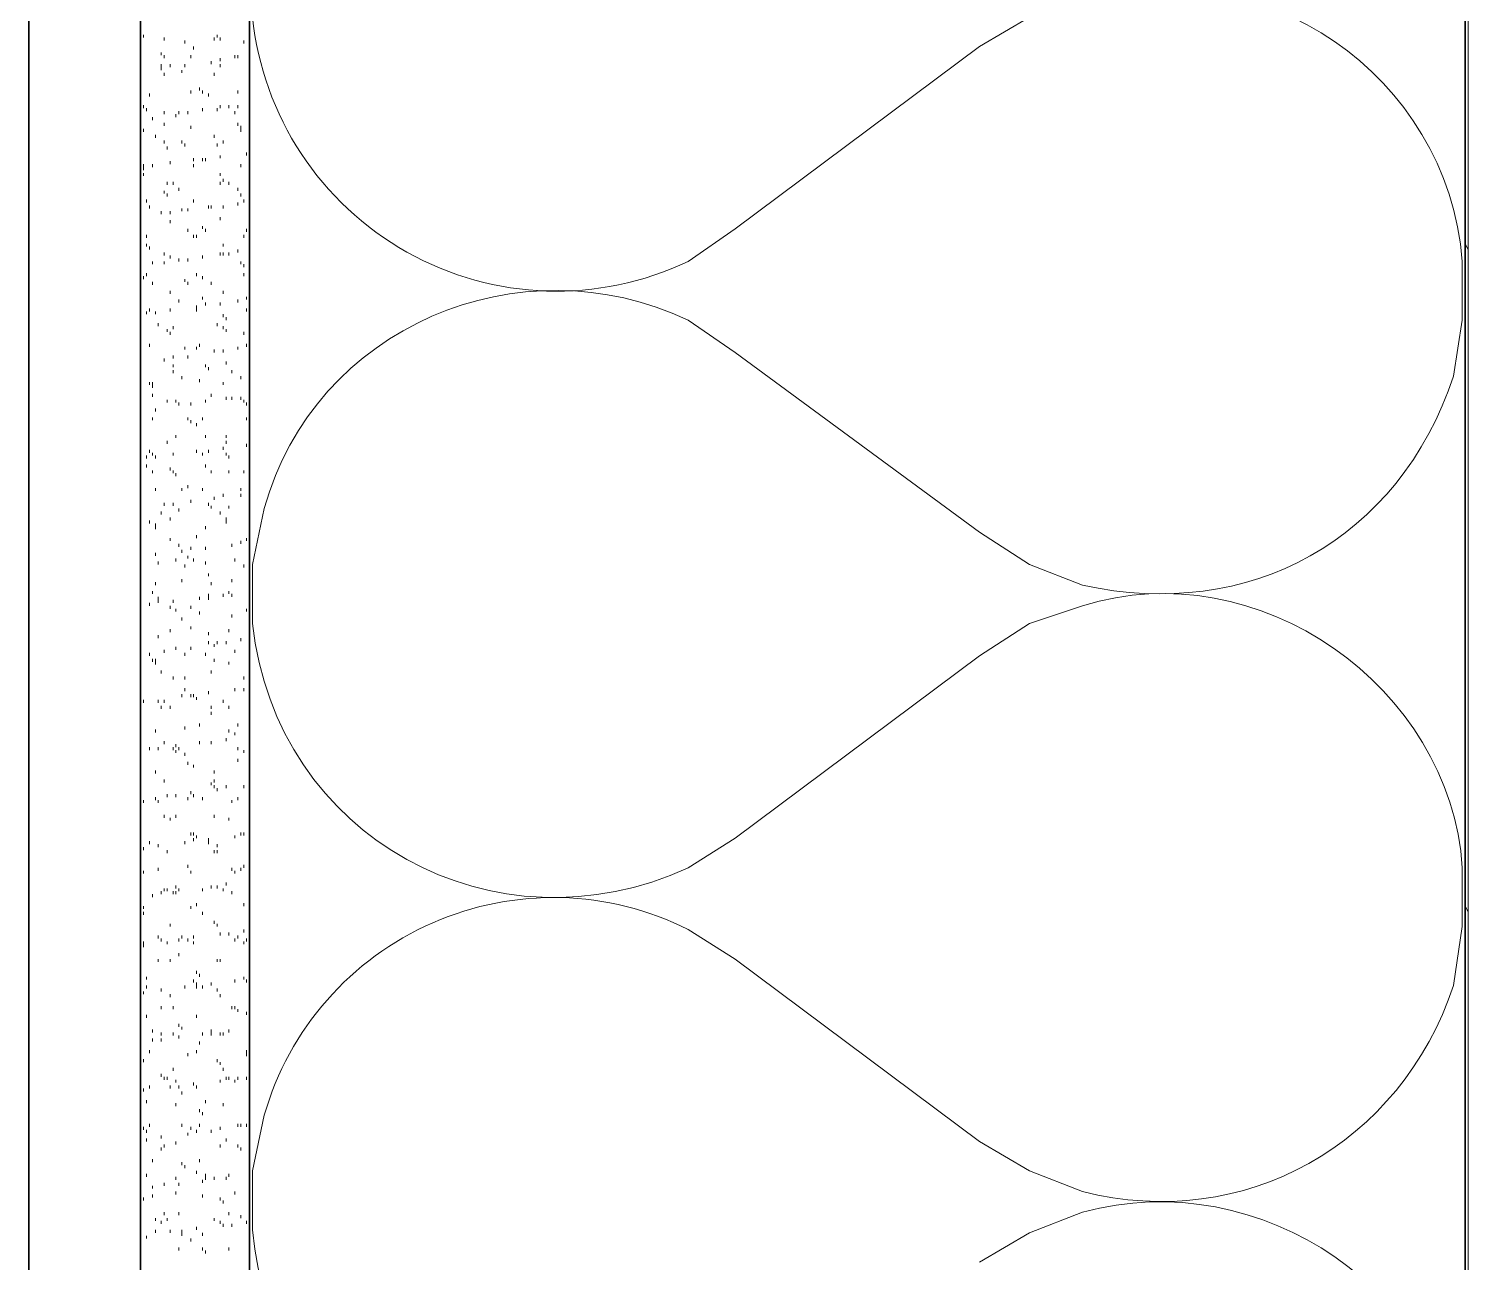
# Model space of a CAD drawing. Header units: inches. Extents: x 5 to 516, y -193 to 129.
# Drawn here: x 49.004 to 49.547, y -184.48 to -184.015 of the extents above; entities that cross this region are included whole.
import ezdxf

# ---------------------------------------------------------------- set-up
doc = ezdxf.new("R2010")
doc.units = ezdxf.units.IN
doc.header["$MEASUREMENT"] = 0
doc.layers.add('PDF7_Geometry', color=7, linetype='Continuous')

msp = doc.modelspace()

# ---------------------------------------------------------------- linework, layer by layer
at = {"layer": 'PDF7_Geometry', "lineweight": 35}
for points in [[(49.545775, -172.2280057), (49.545775, -190.8946738), (49.5868862, -190.8946738), (49.5868862, -172.2280057)], [(49.0035534, -182.0613395), (49.0035534, -190.3857844), (49.0457756, -190.3857844), (49.0457756, -182.0613395)], [(49.045775, -182.0613392), (49.045775, -190.8535621), (49.0868861, -190.8535621), (49.0868861, -182.0613392)]]:
    msp.add_lwpolyline(points, close=True, dxfattribs=at)
at = {"layer": 'PDF7_Geometry', "lineweight": 15}
for points in [[(49.5468861, -190.8946733), (49.5468861, -172.2280051)], [(49.0468861, -184.0180064), (49.0468861, -184.0168954)], [(49.0546639, -184.0191175), (49.0546639, -184.0180064)], [(49.0624417, -184.0202287), (49.0624417, -184.0191175)], [(49.065775, -184.0224508), (49.065775, -184.0213398)], [(49.0735528, -184.0191175), (49.0735528, -184.0180064)], [(49.0746639, -184.0180064), (49.0746639, -184.0168954)], [(49.075775, -184.0191175), (49.075775, -184.0180064)], [(49.0846639, -184.0202287), (49.0846639, -184.0191175)], [(49.045775, -184.0257842), (49.045775, -184.0246731)], [(49.0535528, -184.0246731), (49.0535528, -184.023562)], [(49.0546639, -184.0257842), (49.0546639, -184.0246731)], [(49.0646639, -184.0257842), (49.0646639, -184.0246731)], [(49.075775, -184.0268952), (49.075775, -184.0257842)], [(49.0813306, -184.0257842), (49.0813306, -184.0246731)], [(49.0535528, -184.0302286), (49.0535528, -184.0291175), (49.0535528, -184.0280064)], [(49.0546639, -184.0324508), (49.0546639, -184.0313398)], [(49.0568861, -184.0291175), (49.0568861, -184.0280064)], [(49.0613306, -184.0313398), (49.0613306, -184.0302286)], [(49.0624417, -184.0291175), (49.0624417, -184.0280064)], [(49.0724417, -184.0280064), (49.0724417, -184.0268952)], [(49.0735528, -184.0324508), (49.0735528, -184.0313398)], [(49.075775, -184.0291175), (49.075775, -184.0280064)], [(49.045775, -184.0391175), (49.045775, -184.0380064), (49.045775, -184.0368952)], [(49.0491083, -184.0402286), (49.0491083, -184.0391175)], [(49.0646639, -184.0391175), (49.0646639, -184.0380064)], [(49.0691083, -184.0391175), (49.0691083, -184.0380064)], [(49.0713306, -184.0402286), (49.0713306, -184.0391175)], [(49.0824417, -184.0391175), (49.0824417, -184.0380064)], [(49.0468861, -184.0446731), (49.0468861, -184.0435619)], [(49.0479972, -184.0457842), (49.0479972, -184.0446731)], [(49.0502194, -184.0491175), (49.0502194, -184.0480065)], [(49.0546639, -184.0468953), (49.0546639, -184.0457842)], [(49.0591083, -184.0480065), (49.0591083, -184.0468953)], [(49.0602194, -184.0468953), (49.0602194, -184.0457842)], [(49.0635528, -184.0468953), (49.0635528, -184.0457842)], [(49.0691083, -184.0457842), (49.0691083, -184.0446731)], [(49.0746639, -184.0457842), (49.0746639, -184.0446731)], [(49.075775, -184.0446731), (49.075775, -184.0435619)], [(49.0791083, -184.0446731), (49.0791083, -184.0435619)], [(49.0813306, -184.0468953), (49.0813306, -184.0457842)], [(49.0824417, -184.0446731), (49.0824417, -184.0435619)], [(49.0468861, -184.0535619), (49.0468861, -184.0524509)], [(49.0546639, -184.0513398), (49.0546639, -184.0502286)], [(49.0646639, -184.0524509), (49.0646639, -184.0513398)], [(49.0824417, -184.0513398), (49.0824417, -184.0502286)], [(49.0835528, -184.0535619), (49.0835528, -184.0524509), (49.0835528, -184.0513398)], [(49.0513306, -184.0557842), (49.0513306, -184.054673)], [(49.0546639, -184.0580064), (49.0546639, -184.0568953)], [(49.055775, -184.0602286), (49.055775, -184.0591176)], [(49.0613306, -184.0580064), (49.0613306, -184.0568953)], [(49.0624417, -184.0591176), (49.0624417, -184.0580064)], [(49.0735528, -184.0557842), (49.0735528, -184.054673)], [(49.0746639, -184.0591176), (49.0746639, -184.0580064)], [(49.0768861, -184.0580064), (49.0768861, -184.0568953)], [(49.0568861, -184.0657842), (49.0568861, -184.064673)], [(49.0691083, -184.064673), (49.0691083, -184.063562)], [(49.0702194, -184.064673), (49.0702194, -184.063562)], [(49.075775, -184.063562), (49.075775, -184.0624509)], [(49.085775, -184.0624509), (49.085775, -184.0613397)], [(49.0468861, -184.0680064), (49.0468861, -184.0668953), (49.0468861, -184.0657842)], [(49.0468861, -184.0702286), (49.0468861, -184.0691176)], [(49.0502194, -184.0668953), (49.0502194, -184.0657842)], [(49.065775, -184.0668953), (49.065775, -184.0657842)], [(49.075775, -184.0702286), (49.075775, -184.0691176)], [(49.0835528, -184.0668953), (49.0835528, -184.0657842)], [(49.055775, -184.073562), (49.055775, -184.0724509)], [(49.0579972, -184.073562), (49.0579972, -184.0724509)], [(49.0602194, -184.0757842), (49.0602194, -184.074673)], [(49.075775, -184.073562), (49.075775, -184.0724509)], [(49.0768861, -184.0724509), (49.0768861, -184.0713397)], [(49.0791083, -184.073562), (49.0791083, -184.0724509)], [(49.0824417, -184.0757842), (49.0824417, -184.074673)], [(49.0479972, -184.0802287), (49.0479972, -184.0791176)], [(49.0546639, -184.0768953), (49.0546639, -184.0757842)], [(49.055775, -184.0780064), (49.055775, -184.0768953)], [(49.065775, -184.0802287), (49.065775, -184.0791176)], [(49.0824417, -184.0813397), (49.0824417, -184.0802287)], [(49.0835528, -184.0780064), (49.0835528, -184.0768953)], [(49.0846639, -184.0802287), (49.0846639, -184.0791176)], [(49.0491083, -184.0824508), (49.0491083, -184.0813397)], [(49.0535528, -184.0846731), (49.0535528, -184.083562)], [(49.0568861, -184.0846731), (49.0568861, -184.083562)], [(49.0613306, -184.083562), (49.0613306, -184.0824508)], [(49.0635528, -184.083562), (49.0635528, -184.0824508)], [(49.0713306, -184.0824508), (49.0713306, -184.0813397)], [(49.0724417, -184.0824508), (49.0724417, -184.0813397)], [(49.075775, -184.0868953), (49.075775, -184.0857841)], [(49.0768861, -184.0824508), (49.0768861, -184.0813397)], [(49.0568861, -184.0880064), (49.0568861, -184.0868953)], [(49.0635528, -184.0913397), (49.0635528, -184.0902287)], [(49.0691083, -184.0902287), (49.0691083, -184.0891175)], [(49.0702194, -184.0913397), (49.0702194, -184.0902287)], [(49.085775, -184.0913397), (49.085775, -184.0902287)], [(49.0479972, -184.093562), (49.0479972, -184.0924508)], [(49.0479972, -184.0968954), (49.0479972, -184.0957842)], [(49.0491083, -184.0980064), (49.0491083, -184.0968954)], [(49.065775, -184.093562), (49.065775, -184.0924508)], [(49.0668861, -184.093562), (49.0668861, -184.0924508)], [(49.0768861, -184.0968954), (49.0768861, -184.0957842)], [(49.0846639, -184.093562), (49.0846639, -184.0924508)], [(49.5468861, -184.0980063), (49.545775, -184.0957841)], [(49.0502194, -184.103562), (49.0502194, -184.1024508)], [(49.0546639, -184.1002287), (49.0546639, -184.0991175)], [(49.0546639, -184.103562), (49.0546639, -184.1024508)], [(49.0568861, -184.1013398), (49.0568861, -184.1002287)], [(49.0602194, -184.1024508), (49.0602194, -184.1013398)], [(49.0635528, -184.1024508), (49.0635528, -184.1013398)], [(49.0691083, -184.1013398), (49.0691083, -184.1002287)], [(49.075775, -184.1002287), (49.075775, -184.0991175)], [(49.0768861, -184.1002287), (49.0768861, -184.0991175)], [(49.0791083, -184.1002287), (49.0791083, -184.0991175)], [(49.0824417, -184.0991175), (49.0824417, -184.0980064)], [(49.0835528, -184.103562), (49.0835528, -184.1024508)], [(49.5413313, -184.1457842), (49.5446646, -184.1246731), (49.5446646, -184.1024509)], [(49.0468861, -184.1091175), (49.0468861, -184.1080064)], [(49.0479972, -184.1080064), (49.0479972, -184.1068954)], [(49.0668861, -184.1080064), (49.0668861, -184.1068954)], [(49.0691083, -184.1091175), (49.0691083, -184.1080064)], [(49.0846639, -184.1046731), (49.0846639, -184.103562)], [(49.0846639, -184.1080064), (49.0846639, -184.1068954)], [(49.0502194, -184.1113398), (49.0502194, -184.1102286)], [(49.0568861, -184.1146731), (49.0568861, -184.1135619)], [(49.0624417, -184.1102286), (49.0624417, -184.1091175)], [(49.0635528, -184.1113398), (49.0635528, -184.1102286)], [(49.0724417, -184.1113398), (49.0724417, -184.1102286)], [(49.0768861, -184.1146731), (49.0768861, -184.1135619)], [(49.0602194, -184.1180065), (49.0602194, -184.1168952)], [(49.0668861, -184.1213398), (49.0668861, -184.1202286), (49.0668861, -184.1191175)], [(49.0691083, -184.1168952), (49.0691083, -184.1157842)], [(49.0702194, -184.1191175), (49.0702194, -184.1180065)], [(49.075775, -184.1191175), (49.075775, -184.1180065)], [(49.0824417, -184.1180065), (49.0824417, -184.1168952)], [(49.085775, -184.1168952), (49.085775, -184.1157842)], [(49.0491083, -184.1213398), (49.0491083, -184.1202286)], [(49.0513306, -184.1224509), (49.0513306, -184.1213398)], [(49.0568861, -184.1213398), (49.0568861, -184.1202286)], [(49.0768861, -184.1235619), (49.0768861, -184.1224509)], [(49.0779972, -184.1246731), (49.0779972, -184.1235619)], [(49.085775, -184.1213398), (49.085775, -184.1202286)], [(49.0524417, -184.1268953), (49.0524417, -184.1257842)], [(49.0568861, -184.1302286), (49.0568861, -184.1291175)], [(49.0579972, -184.1280065), (49.0579972, -184.1268953)], [(49.0746639, -184.1268953), (49.0746639, -184.1257842)], [(49.0768861, -184.1280065), (49.0768861, -184.1268953)], [(49.0779972, -184.1291175), (49.0779972, -184.1280065)], [(49.0846639, -184.1302286), (49.0846639, -184.1291175)], [(49.2524424, -184.1246731), (49.2702201, -184.1368954), (49.3624424, -184.2046731), (49.3813313, -184.2168954), (49.4013313, -184.2246731)], [(49.0491083, -184.1346732), (49.0491083, -184.1335619)], [(49.0624417, -184.1357842), (49.0624417, -184.1346732)], [(49.0668861, -184.1357842), (49.0668861, -184.1346732)], [(49.0679972, -184.1346732), (49.0679972, -184.1335619)], [(49.0824417, -184.1357842), (49.0824417, -184.1346732)], [(49.085775, -184.1346732), (49.085775, -184.1335619)], [(49.0546639, -184.1402286), (49.0546639, -184.1391176)], [(49.0579972, -184.1391176), (49.0579972, -184.1380063)], [(49.0635528, -184.1391176), (49.0635528, -184.1380063)], [(49.0735528, -184.1368953), (49.0735528, -184.1357842)], [(49.0768861, -184.1368953), (49.0768861, -184.1357842)], [(49.0779972, -184.1413397), (49.0779972, -184.1402286)], [(49.0579972, -184.1424509), (49.0579972, -184.1413397)], [(49.0579972, -184.144673), (49.0579972, -184.143562)], [(49.0613306, -184.1468953), (49.0613306, -184.1457842)], [(49.0702194, -184.1424509), (49.0702194, -184.1413397)], [(49.0713306, -184.143562), (49.0713306, -184.1424509)], [(49.0802194, -184.144673), (49.0802194, -184.143562)], [(49.0835528, -184.1468953), (49.0835528, -184.1457842)], [(49.0491083, -184.1491176), (49.0491083, -184.1480064)], [(49.0502194, -184.1502286), (49.0502194, -184.1491176), (49.0502194, -184.1480064)], [(49.0679972, -184.1480064), (49.0679972, -184.1468953)], [(49.0768861, -184.1491176), (49.0768861, -184.1480064)], [(49.0868861, -184.1480064), (49.0868861, -184.1468953)], [(49.0502194, -184.153562), (49.0502194, -184.1524509)], [(49.055775, -184.1557843), (49.055775, -184.154673)], [(49.0591083, -184.1557843), (49.0591083, -184.154673)], [(49.0602194, -184.1568953), (49.0602194, -184.1557843)], [(49.0646639, -184.1568953), (49.0646639, -184.1557843)], [(49.0702194, -184.1557843), (49.0702194, -184.154673)], [(49.0724417, -184.153562), (49.0724417, -184.1524509)], [(49.0779972, -184.154673), (49.0779972, -184.153562)], [(49.0802194, -184.154673), (49.0802194, -184.153562)], [(49.0835528, -184.154673), (49.0835528, -184.153562)], [(49.0846639, -184.1557843), (49.0846639, -184.154673)], [(49.085775, -184.1568953), (49.085775, -184.1557843)], [(49.0502194, -184.1624509), (49.0502194, -184.1613397)], [(49.0513306, -184.1591176), (49.0513306, -184.1580064)], [(49.0646639, -184.163562), (49.0646639, -184.1624509)], [(49.0691083, -184.1624509), (49.0691083, -184.1613397)], [(49.085775, -184.1624509), (49.085775, -184.1613397)], [(49.0868861, -184.1624509), (49.0868861, -184.1613397)], [(49.0591083, -184.1691175), (49.0591083, -184.1680064)], [(49.0668861, -184.1646731), (49.0668861, -184.163562)], [(49.0702194, -184.1691175), (49.0702194, -184.1680064)], [(49.0779972, -184.1691175), (49.0779972, -184.1680064)], [(49.055775, -184.1713397), (49.055775, -184.1702287)], [(49.0768861, -184.173562), (49.0768861, -184.1724508)], [(49.0779972, -184.1713397), (49.0779972, -184.1702287)], [(49.085775, -184.1724508), (49.085775, -184.1713397)], [(49.0479972, -184.1768953), (49.0479972, -184.1757841)], [(49.0491083, -184.1746731), (49.0491083, -184.173562)], [(49.0502194, -184.1757841), (49.0502194, -184.1746731)], [(49.0513306, -184.1768953), (49.0513306, -184.1757841)], [(49.0579972, -184.1757841), (49.0579972, -184.1746731)], [(49.0668861, -184.1746731), (49.0668861, -184.173562)], [(49.0691083, -184.1757841), (49.0691083, -184.1746731)], [(49.0713306, -184.1746731), (49.0713306, -184.173562)], [(49.0779972, -184.1757841), (49.0779972, -184.1746731)], [(49.0791083, -184.1768953), (49.0791083, -184.1757841)], [(49.0868861, -184.1757841), (49.0868861, -184.1746731)], [(49.0479972, -184.1802287), (49.0479972, -184.1791175)], [(49.0502194, -184.1824508), (49.0502194, -184.1813398)], [(49.0568861, -184.1813398), (49.0568861, -184.1802287)], [(49.0579972, -184.1824508), (49.0579972, -184.1813398)], [(49.0591083, -184.183562), (49.0591083, -184.1824508)], [(49.0702194, -184.1802287), (49.0702194, -184.1791175)], [(49.0724417, -184.1824508), (49.0724417, -184.1813398)], [(49.0791083, -184.1824508), (49.0791083, -184.1813398)], [(49.0846639, -184.1824508), (49.0846639, -184.1813398)], [(49.0513306, -184.1891175), (49.0513306, -184.1880064)], [(49.0613306, -184.1891175), (49.0613306, -184.1880064)], [(49.0635528, -184.1880064), (49.0635528, -184.1868954)], [(49.0691083, -184.1891175), (49.0691083, -184.1880064)], [(49.0835528, -184.1891175), (49.0835528, -184.1880064)], [(49.0546639, -184.1946731), (49.0546639, -184.1935619)], [(49.0579972, -184.1946731), (49.0579972, -184.1935619)], [(49.0646639, -184.1935619), (49.0646639, -184.1924508)], [(49.0713306, -184.1946731), (49.0713306, -184.1935619)], [(49.0724417, -184.1957842), (49.0724417, -184.1946731)], [(49.0735528, -184.1924508), (49.0735528, -184.1913398)], [(49.0768861, -184.1913398), (49.0768861, -184.1902287)], [(49.0791083, -184.1957842), (49.0791083, -184.1946731)], [(49.0835528, -184.1913398), (49.0835528, -184.1902287)], [(49.0491083, -184.2013398), (49.0491083, -184.2002286)], [(49.0535528, -184.1980065), (49.0535528, -184.1968953)], [(49.0568861, -184.2002286), (49.0568861, -184.1991175)], [(49.0602194, -184.1968953), (49.0602194, -184.1957842)], [(49.075775, -184.1980065), (49.075775, -184.1968953)], [(49.0779972, -184.2013398), (49.0779972, -184.2002286), (49.0779972, -184.1991175)], [(49.0924423, -184.1957842), (49.0879979, -184.2168954), (49.0879979, -184.2391176)], [(49.0513306, -184.2035619), (49.0513306, -184.2024509), (49.0513306, -184.2013398)], [(49.0668861, -184.2068953), (49.0668861, -184.2057842)], [(49.0702194, -184.2035619), (49.0702194, -184.2024509)], [(49.0568861, -184.2080065), (49.0568861, -184.2068953)], [(49.0602194, -184.2102286), (49.0602194, -184.2091175)], [(49.0613306, -184.2124509), (49.0613306, -184.2113398)], [(49.0646639, -184.2113398), (49.0646639, -184.2102286)], [(49.0702194, -184.2113398), (49.0702194, -184.2102286)], [(49.0835528, -184.2091175), (49.0835528, -184.2080065)], [(49.085775, -184.2080065), (49.085775, -184.2068953)], [(49.0868861, -184.2091175), (49.0868861, -184.2080065)], [(49.045775, -184.2146731), (49.045775, -184.2135619)], [(49.0513306, -184.2135619), (49.0513306, -184.2124509)], [(49.0524417, -184.2168953), (49.0524417, -184.2157842)], [(49.0591083, -184.2157842), (49.0591083, -184.2146731)], [(49.0624417, -184.2180065), (49.0624417, -184.2168953)], [(49.0635528, -184.2146731), (49.0635528, -184.2135619)], [(49.065775, -184.2157842), (49.065775, -184.2146731)], [(49.0702194, -184.2168953), (49.0702194, -184.2157842)], [(49.0813306, -184.2157842), (49.0813306, -184.2146731)], [(49.0846639, -184.2180065), (49.0846639, -184.2168953)], [(49.0713306, -184.2213397), (49.0713306, -184.2202286)], [(49.0502194, -184.2280064), (49.0502194, -184.2268953)], [(49.0513306, -184.224673), (49.0513306, -184.223562)], [(49.0613306, -184.223562), (49.0613306, -184.2224509)], [(49.0724417, -184.224673), (49.0724417, -184.223562)], [(49.0791083, -184.2280064), (49.0791083, -184.2268953)], [(49.0802194, -184.223562), (49.0802194, -184.2224509)], [(49.0868861, -184.2268953), (49.0868861, -184.2257842)], [(49.0491083, -184.2324509), (49.0491083, -184.2313397)], [(49.0524417, -184.2313397), (49.0524417, -184.2302286), (49.0524417, -184.2291176)], [(49.0568861, -184.233562), (49.0568861, -184.2324509)], [(49.0579972, -184.2313397), (49.0579972, -184.2302286)], [(49.0646639, -184.233562), (49.0646639, -184.2324509)], [(49.0679972, -184.2302286), (49.0679972, -184.2291176)], [(49.0713306, -184.2302286), (49.0713306, -184.2291176), (49.0713306, -184.2280064)], [(49.0768861, -184.2291176), (49.0768861, -184.2280064)], [(49.0802194, -184.2291176), (49.0802194, -184.2280064)], [(49.0868861, -184.233562), (49.0868861, -184.2324509)], [(49.4013313, -184.2324506), (49.3813313, -184.2391173), (49.3624424, -184.2513395)], [(49.045775, -184.2357843), (49.045775, -184.2346731)], [(49.0591083, -184.2346731), (49.0591083, -184.233562)], [(49.0613306, -184.2380064), (49.0613306, -184.2368953)], [(49.0679972, -184.2357843), (49.0679972, -184.2346731)], [(49.0802194, -184.2368953), (49.0802194, -184.2357843)], [(49.085775, -184.2346731), (49.085775, -184.233562)], [(49.0524417, -184.2446731), (49.0524417, -184.243562)], [(49.0568861, -184.2424509), (49.0568861, -184.2413397)], [(49.0646639, -184.2413397), (49.0646639, -184.2402287)], [(49.0713306, -184.243562), (49.0713306, -184.2424509)], [(49.0791083, -184.2424509), (49.0791083, -184.2413397)], [(49.0546639, -184.2502287), (49.0546639, -184.2491175)], [(49.0591083, -184.2491175), (49.0591083, -184.2480064)], [(49.0646639, -184.2491175), (49.0646639, -184.2480064)], [(49.0713306, -184.2468953), (49.0713306, -184.2457843)], [(49.0735528, -184.2480064), (49.0735528, -184.2468953)], [(49.0746639, -184.2468953), (49.0746639, -184.2457843)], [(49.0779972, -184.2468953), (49.0779972, -184.2457843)], [(49.0813306, -184.2502287), (49.0813306, -184.2491175)], [(49.0835528, -184.2457843), (49.0835528, -184.2446731)], [(49.0491083, -184.2513397), (49.0491083, -184.2502287)], [(49.0502194, -184.253562), (49.0502194, -184.2524508)], [(49.0513306, -184.2546731), (49.0513306, -184.253562), (49.0513306, -184.2524508)], [(49.0624417, -184.2513397), (49.0624417, -184.2502287)], [(49.0702194, -184.2513397), (49.0702194, -184.2502287)], [(49.0735528, -184.253562), (49.0735528, -184.2524508)], [(49.0791083, -184.2546731), (49.0791083, -184.253562)], [(49.2524424, -184.3313398), (49.2702201, -184.3202287), (49.3624424, -184.2513398)], [(49.0535528, -184.2580064), (49.0535528, -184.2568954)], [(49.0579972, -184.2602287), (49.0579972, -184.2591175)], [(49.0624417, -184.2602287), (49.0624417, -184.2591175)], [(49.0724417, -184.2580064), (49.0724417, -184.2568954)], [(49.0846639, -184.2602287), (49.0846639, -184.2591175)], [(49.0868861, -184.2602287), (49.0868861, -184.2591175)], [(49.0613306, -184.2668954), (49.0613306, -184.2657842)], [(49.0624417, -184.2646731), (49.0624417, -184.263562)], [(49.0646639, -184.2668954), (49.0646639, -184.2657842)], [(49.065775, -184.2668954), (49.065775, -184.2657842)], [(49.0713306, -184.2657842), (49.0713306, -184.2646731)], [(49.0846639, -184.2646731), (49.0846639, -184.263562)], [(49.0468861, -184.2691175), (49.0468861, -184.2680064)], [(49.0524417, -184.2691175), (49.0524417, -184.2680064)], [(49.0535528, -184.2713398), (49.0535528, -184.2702287)], [(49.0546639, -184.2691175), (49.0546639, -184.2680064)], [(49.0568861, -184.2713398), (49.0568861, -184.2702287)], [(49.0668861, -184.2680064), (49.0668861, -184.2668954)], [(49.0724417, -184.2713398), (49.0724417, -184.2702287)], [(49.0768861, -184.2691175), (49.0768861, -184.2680064)], [(49.0791083, -184.2713398), (49.0791083, -184.2702287)], [(49.0724417, -184.2735621), (49.0724417, -184.2724508)], [(49.045775, -184.2780065), (49.045775, -184.2768952)], [(49.0513306, -184.2802286), (49.0513306, -184.2791175)], [(49.0624417, -184.2791175), (49.0624417, -184.2780065)], [(49.0679972, -184.2780065), (49.0679972, -184.2768952)], [(49.0791083, -184.2802286), (49.0791083, -184.2791175)], [(49.0813306, -184.2813398), (49.0813306, -184.2802286)], [(49.0824417, -184.2780065), (49.0824417, -184.2768952)], [(49.0868861, -184.2824509), (49.0868861, -184.2813398)], [(49.0491083, -184.2868953), (49.0491083, -184.2857842)], [(49.0524417, -184.2868953), (49.0524417, -184.2857842)], [(49.0546639, -184.2846731), (49.0546639, -184.2835619)], [(49.0579972, -184.2868953), (49.0579972, -184.2857842)], [(49.0591083, -184.2857842), (49.0591083, -184.2846731)], [(49.0591083, -184.2880065), (49.0591083, -184.2868953)], [(49.0602194, -184.2868953), (49.0602194, -184.2857842)], [(49.0679972, -184.2846731), (49.0679972, -184.2835619)], [(49.0779972, -184.2835619), (49.0779972, -184.2824509)], [(49.0824417, -184.2868953), (49.0824417, -184.2857842)], [(49.0846639, -184.2880065), (49.0846639, -184.2868953)], [(49.0868861, -184.2868953), (49.0868861, -184.2857842)], [(49.0624417, -184.2891175), (49.0624417, -184.2880065)], [(49.0635528, -184.2924509), (49.0635528, -184.2913398)], [(49.065775, -184.2935619), (49.065775, -184.2924509)], [(49.0824417, -184.2913398), (49.0824417, -184.2902286)], [(49.0513306, -184.2957842), (49.0513306, -184.2946732)], [(49.0546639, -184.2991176), (49.0546639, -184.2980065)], [(49.0735528, -184.2957842), (49.0735528, -184.2946732)], [(49.0735528, -184.2991176), (49.0735528, -184.2980065)], [(49.055775, -184.304673), (49.055775, -184.303562)], [(49.0591083, -184.304673), (49.0591083, -184.303562)], [(49.0646639, -184.303562), (49.0646639, -184.3024509)], [(49.065775, -184.304673), (49.065775, -184.303562)], [(49.0724417, -184.3002286), (49.0724417, -184.2991176)], [(49.0735528, -184.3013398), (49.0735528, -184.3002286)], [(49.0746639, -184.3024509), (49.0746639, -184.3013398)], [(49.0779972, -184.3013398), (49.0779972, -184.3002286)], [(49.0846639, -184.3013398), (49.0846639, -184.3002286)], [(49.045775, -184.3057842), (49.045775, -184.304673)], [(49.0468861, -184.3068953), (49.0468861, -184.3057842)], [(49.0513306, -184.3057842), (49.0513306, -184.304673)], [(49.0524417, -184.3068953), (49.0524417, -184.3057842)], [(49.0635528, -184.3057842), (49.0635528, -184.304673)], [(49.0691083, -184.3057842), (49.0691083, -184.304673)], [(49.0802194, -184.3068953), (49.0802194, -184.3057842)], [(49.0824417, -184.3057842), (49.0824417, -184.304673)], [(49.0546639, -184.3124509), (49.0546639, -184.3113397)], [(49.0568861, -184.313562), (49.0568861, -184.3124509)], [(49.0591083, -184.3124509), (49.0591083, -184.3113397)], [(49.0735528, -184.3124509), (49.0735528, -184.3113397)], [(49.0791083, -184.313562), (49.0791083, -184.3124509)], [(49.0868861, -184.3124509), (49.0868861, -184.3113397)], [(49.045775, -184.3191176), (49.045775, -184.3180064)], [(49.0646639, -184.3191176), (49.0646639, -184.3180064)], [(49.065775, -184.3191176), (49.065775, -184.3180064)], [(49.065775, -184.3213397), (49.065775, -184.3202287)], [(49.0668861, -184.3202287), (49.0668861, -184.3191176)], [(49.0713306, -184.3224509), (49.0713306, -184.3213397), (49.0713306, -184.3202287)], [(49.0813306, -184.3202287), (49.0813306, -184.3191176)], [(49.0835528, -184.3191176), (49.0835528, -184.3180064)], [(49.0846639, -184.3191176), (49.0846639, -184.3180064)], [(49.0468861, -184.3246731), (49.0468861, -184.323562)], [(49.0491083, -184.3224509), (49.0491083, -184.3213397)], [(49.055775, -184.3257843), (49.055775, -184.3246731)], [(49.0624417, -184.3224509), (49.0624417, -184.3213397)], [(49.0735528, -184.3257843), (49.0735528, -184.3246731)], [(49.0746639, -184.323562), (49.0746639, -184.3224509)], [(49.0746639, -184.3257843), (49.0746639, -184.3246731)], [(49.045775, -184.3268953), (49.045775, -184.3257843)], [(49.0635528, -184.3313397), (49.0635528, -184.3302287)], [(49.0846639, -184.3313397), (49.0846639, -184.3302287)], [(49.0468861, -184.333562), (49.0468861, -184.3324508)], [(49.0524417, -184.3324508), (49.0524417, -184.3313397)], [(49.0646639, -184.333562), (49.0646639, -184.3324508)], [(49.0802194, -184.3324508), (49.0802194, -184.3313397)], [(49.0813306, -184.333562), (49.0813306, -184.3324508)], [(49.0835528, -184.3324508), (49.0835528, -184.3313397)], [(49.5413313, -184.3757839), (49.5446646, -184.3535617), (49.5446646, -184.3313395)], [(49.0502194, -184.3424508), (49.0502194, -184.3413398)], [(49.0535528, -184.3413398), (49.0535528, -184.3402287)], [(49.0546639, -184.3402287), (49.0546639, -184.3391175)], [(49.055775, -184.3402287), (49.055775, -184.3391175)], [(49.0579972, -184.3413398), (49.0579972, -184.3402287)], [(49.0591083, -184.3391175), (49.0591083, -184.3380064)], [(49.0591083, -184.3413398), (49.0591083, -184.3402287)], [(49.0602194, -184.3402287), (49.0602194, -184.3391175)], [(49.0691083, -184.3402287), (49.0691083, -184.3391175)], [(49.0724417, -184.3391175), (49.0724417, -184.3380064)], [(49.0746639, -184.3391175), (49.0746639, -184.3380064)], [(49.0768861, -184.3402287), (49.0768861, -184.3391175)], [(49.0779972, -184.3380064), (49.0779972, -184.3368954)], [(49.0802194, -184.3413398), (49.0802194, -184.3402287)], [(49.0468861, -184.3468954), (49.0468861, -184.3457842)], [(49.0646639, -184.3468954), (49.0646639, -184.3457842)], [(49.0668861, -184.3457842), (49.0668861, -184.3446731)], [(49.0846639, -184.3457842), (49.0846639, -184.3446731)], [(49.5468861, -184.3480063), (49.545775, -184.3457841)], [(49.0468861, -184.3491175), (49.0468861, -184.3480064)], [(49.0568861, -184.353562), (49.0568861, -184.3524508)], [(49.0691083, -184.3491175), (49.0691083, -184.3480064)], [(49.0735528, -184.3524508), (49.0735528, -184.3513398)], [(49.0524417, -184.3580065), (49.0524417, -184.3568954)], [(49.0535528, -184.3591175), (49.0535528, -184.3580065)], [(49.0602194, -184.3591175), (49.0602194, -184.3580065)], [(49.0613306, -184.3580065), (49.0613306, -184.3568954)], [(49.0635528, -184.3591175), (49.0635528, -184.3580065)], [(49.065775, -184.3580065), (49.065775, -184.3568954)], [(49.075775, -184.3568954), (49.075775, -184.3557842)], [(49.0791083, -184.3568954), (49.0791083, -184.3557842)], [(49.0813306, -184.3591175), (49.0813306, -184.3580065)], [(49.0824417, -184.3580065), (49.0824417, -184.3568954)], [(49.0846639, -184.3557842), (49.0846639, -184.3546731)], [(49.085775, -184.3591175), (49.085775, -184.3580065)], [(49.0468861, -184.3613398), (49.0468861, -184.3602286), (49.0468861, -184.3591175)], [(49.055775, -184.3602286), (49.055775, -184.3591175)], [(49.0602194, -184.3646731), (49.0602194, -184.3635619)], [(49.065775, -184.3602286), (49.065775, -184.3591175)], [(49.0846639, -184.3602286), (49.0846639, -184.3591175)], [(49.0524417, -184.3668953), (49.0524417, -184.3657842)], [(49.0568861, -184.3668953), (49.0568861, -184.3657842)], [(49.0746639, -184.3668953), (49.0746639, -184.3657842)], [(49.075775, -184.3668953), (49.075775, -184.3657842)], [(49.0479972, -184.373562), (49.0479972, -184.3724509)], [(49.065775, -184.3746732), (49.065775, -184.373562)], [(49.0668861, -184.3713398), (49.0668861, -184.3702286)], [(49.0679972, -184.3724509), (49.0679972, -184.3713398)], [(49.0813306, -184.3746732), (49.0813306, -184.373562)], [(49.0846639, -184.373562), (49.0846639, -184.3724509)], [(49.085775, -184.3746732), (49.085775, -184.373562)], [(49.045775, -184.3780065), (49.045775, -184.3768953)], [(49.0479972, -184.3768953), (49.0479972, -184.3757842)], [(49.0535528, -184.3780065), (49.0535528, -184.3768953)], [(49.0568861, -184.3802286), (49.0568861, -184.3791176)], [(49.0624417, -184.3768953), (49.0624417, -184.3757842)], [(49.0668861, -184.3768953), (49.0668861, -184.3757842), (49.0668861, -184.3746732)], [(49.0691083, -184.3768953), (49.0691083, -184.3757842)], [(49.0724417, -184.3757842), (49.0724417, -184.3746732)], [(49.0746639, -184.3780065), (49.0746639, -184.3768953)], [(49.075775, -184.3802286), (49.075775, -184.3791176)], [(49.0535528, -184.3846732), (49.0535528, -184.383562)], [(49.0579972, -184.3846732), (49.0579972, -184.383562)], [(49.0802194, -184.3846732), (49.0802194, -184.383562)], [(49.0813306, -184.3846732), (49.0813306, -184.383562)], [(49.0824417, -184.3857842), (49.0824417, -184.3846732)], [(49.0479972, -184.3880064), (49.0479972, -184.3868953)], [(49.0602194, -184.3913397), (49.0602194, -184.3902286)], [(49.0668861, -184.3880064), (49.0668861, -184.3868953)], [(49.085775, -184.3868953), (49.085775, -184.3857842)], [(49.0502194, -184.393562), (49.0502194, -184.3924509)], [(49.0502194, -184.3968953), (49.0502194, -184.3957843)], [(49.0535528, -184.394673), (49.0535528, -184.393562)], [(49.0535528, -184.3968953), (49.0535528, -184.3957843)], [(49.0579972, -184.394673), (49.0579972, -184.393562)], [(49.0602194, -184.3957843), (49.0602194, -184.394673)], [(49.0613306, -184.3924509), (49.0613306, -184.3913397)], [(49.0691083, -184.394673), (49.0691083, -184.393562)], [(49.0724417, -184.394673), (49.0724417, -184.393562), (49.0724417, -184.3924509)], [(49.075775, -184.394673), (49.075775, -184.393562)], [(49.0768861, -184.394673), (49.0768861, -184.393562)], [(49.0791083, -184.393562), (49.0791083, -184.3924509)], [(49.0491083, -184.4013397), (49.0491083, -184.4002287)], [(49.0635528, -184.4024509), (49.0635528, -184.4013397)], [(49.0668861, -184.4013397), (49.0668861, -184.4002287)], [(49.0679972, -184.3980064), (49.0679972, -184.3968953)], [(49.085775, -184.4024509), (49.085775, -184.4013397), (49.085775, -184.4002287)], [(49.0468861, -184.4046731), (49.0468861, -184.403562)], [(49.0579972, -184.4080064), (49.0579972, -184.4068953)], [(49.0746639, -184.4046731), (49.0746639, -184.403562)], [(49.075775, -184.4057843), (49.075775, -184.4046731)], [(49.0768861, -184.4080064), (49.0768861, -184.4068953)], [(49.0535528, -184.4102287), (49.0535528, -184.4091176)], [(49.0546639, -184.4113397), (49.0546639, -184.4102287)], [(49.055775, -184.4113397), (49.055775, -184.4102287)], [(49.0591083, -184.412451), (49.0591083, -184.4113397)], [(49.065775, -184.413562), (49.065775, -184.412451)], [(49.075775, -184.412451), (49.075775, -184.4113397)], [(49.0779972, -184.4113397), (49.0779972, -184.4102287)], [(49.0791083, -184.4113397), (49.0791083, -184.4102287)], [(49.0813306, -184.412451), (49.0813306, -184.4113397)], [(49.0824417, -184.4113397), (49.0824417, -184.4102287)], [(49.085775, -184.4113397), (49.085775, -184.4102287)], [(49.0468861, -184.4157841), (49.0468861, -184.4146731)], [(49.0491083, -184.4146731), (49.0491083, -184.413562)], [(49.0568861, -184.4146731), (49.0568861, -184.413562)], [(49.0602194, -184.4146731), (49.0602194, -184.413562)], [(49.0613306, -184.4168954), (49.0613306, -184.4157841)], [(49.0668861, -184.4146731), (49.0668861, -184.413562)], [(49.0868861, -184.4146731), (49.0868861, -184.413562)], [(49.0479972, -184.4202287), (49.0479972, -184.4191175)], [(49.0591083, -184.4213398), (49.0591083, -184.4202287)], [(49.0679972, -184.423562), (49.0679972, -184.4224508)], [(49.0702194, -184.4202287), (49.0702194, -184.4191175)], [(49.0768861, -184.4213398), (49.0768861, -184.4202287)], [(49.0491083, -184.4291175), (49.0491083, -184.4280064)], [(49.0613306, -184.4291175), (49.0613306, -184.4280064)], [(49.0679972, -184.4291175), (49.0679972, -184.4280064)], [(49.0691083, -184.4246731), (49.0691083, -184.423562)], [(49.0824417, -184.4291175), (49.0824417, -184.4280064)], [(49.0835528, -184.4291175), (49.0835528, -184.4280064)], [(49.085775, -184.4291175), (49.085775, -184.4280064)], [(49.0868861, -184.4280064), (49.0868861, -184.4268954)], [(49.0468861, -184.4302287), (49.0468861, -184.4291175)], [(49.0479972, -184.4313398), (49.0479972, -184.4302287)], [(49.0479972, -184.4346731), (49.0479972, -184.4335621)], [(49.0535528, -184.4335621), (49.0535528, -184.4324508)], [(49.0635528, -184.4324508), (49.0635528, -184.4313398)], [(49.0646639, -184.4302287), (49.0646639, -184.4291175)], [(49.0668861, -184.4313398), (49.0668861, -184.4302287)], [(49.0724417, -184.4313398), (49.0724417, -184.4302287)], [(49.075775, -184.4302287), (49.075775, -184.4291175)], [(49.0779972, -184.4346731), (49.0779972, -184.4335621)], [(49.0868861, -184.4302287), (49.0868861, -184.4291175)], [(49.0535528, -184.4380063), (49.0535528, -184.4368954)], [(49.0546639, -184.4368954), (49.0546639, -184.4357842)], [(49.0591083, -184.4357842), (49.0591083, -184.4346731)], [(49.075775, -184.4368954), (49.075775, -184.4357842)], [(49.0824417, -184.4368954), (49.0824417, -184.4357842)], [(49.0835528, -184.4380063), (49.0835528, -184.4368954)], [(49.0502194, -184.4424509), (49.0502194, -184.4413398)], [(49.0613306, -184.4435619), (49.0613306, -184.4424509)], [(49.0624417, -184.444673), (49.0624417, -184.4435619)], [(49.0679972, -184.4424509), (49.0679972, -184.4413398)], [(49.0868861, -184.4413398), (49.0868861, -184.4402287)], [(49.0479972, -184.4480065), (49.0479972, -184.4468954)], [(49.0546639, -184.4513397), (49.0546639, -184.4502286)], [(49.0591083, -184.4491175), (49.0591083, -184.4480065)], [(49.0602194, -184.4513397), (49.0602194, -184.4502286)], [(49.0668861, -184.4468954), (49.0668861, -184.4457843)], [(49.0691083, -184.4502286), (49.0691083, -184.4491175)], [(49.0702194, -184.4491175), (49.0702194, -184.4480065), (49.0702194, -184.4468954)], [(49.0735528, -184.4491175), (49.0735528, -184.4480065)], [(49.0779972, -184.4491175), (49.0779972, -184.4480065)], [(49.0791083, -184.4480065), (49.0791083, -184.4468954)], [(49.0468861, -184.4568953), (49.0468861, -184.4557842)], [(49.0502194, -184.452451), (49.0502194, -184.4513397)], [(49.0502194, -184.4557842), (49.0502194, -184.4546731)], [(49.0591083, -184.4546731), (49.0591083, -184.4535621)], [(49.0691083, -184.4557842), (49.0691083, -184.4546731)], [(49.075775, -184.4568953), (49.075775, -184.4557842)], [(49.0813306, -184.4546731), (49.0813306, -184.4535621)], [(49.0546639, -184.4624509), (49.0546639, -184.4613398)], [(49.0602194, -184.4624509), (49.0602194, -184.4613398)], [(49.0768861, -184.4580064), (49.0768861, -184.4568953)], [(49.0791083, -184.4624509), (49.0791083, -184.4613398)], [(49.4013313, -184.4613392), (49.3813313, -184.469117), (49.3624424, -184.4802281)], [(49.0513306, -184.464673), (49.0513306, -184.463562)], [(49.0535528, -184.4657841), (49.0535528, -184.464673)], [(49.055775, -184.464673), (49.055775, -184.463562)], [(49.0668861, -184.4680065), (49.0668861, -184.4668954)], [(49.0735528, -184.464673), (49.0735528, -184.463562)], [(49.075775, -184.4657841), (49.075775, -184.464673)], [(49.0768861, -184.4668954), (49.0768861, -184.4657841)], [(49.0802194, -184.4668954), (49.0802194, -184.4657841)], [(49.0835528, -184.463562), (49.0835528, -184.4624509)], [(49.085775, -184.4657841), (49.085775, -184.464673)], [(49.0479972, -184.4713397), (49.0479972, -184.4702286)], [(49.0513306, -184.4691176), (49.0513306, -184.4680065)], [(49.0568861, -184.4691176), (49.0568861, -184.4680065)], [(49.0613306, -184.4702286), (49.0613306, -184.4691176), (49.0613306, -184.4680065)], [(49.0646639, -184.4724508), (49.0646639, -184.4713397)], [(49.0691083, -184.4702286), (49.0691083, -184.4691176)], [(49.0868861, -184.4724508), (49.0868861, -184.4713397)], [(49.0602194, -184.4757843), (49.0602194, -184.4746732)], [(49.0691083, -184.4757843), (49.0691083, -184.4746732)], [(49.0702194, -184.4768953), (49.0702194, -184.4757843)], [(49.0791083, -184.4757843), (49.0791083, -184.4746732)]]:
    msp.add_lwpolyline(points, dxfattribs=at)
for points in [[(49.0924423, -183.9657845), (49.0879979, -183.9880067), (49.0879979, -184.0102289, 0.51861916), (49.2524424, -184.1024512), (49.2702201, -184.090229), (49.3624424, -184.0213398), (49.3813313, -184.0102287), (49.4013313, -184.0024509)], [(49.0879979, -184.4680062), (49.0879979, -184.4457839), (49.0924423, -184.4246728, -0.46966303), (49.2524424, -184.3546728), (49.2702201, -184.3657839), (49.3624424, -184.4346728), (49.3813313, -184.4457839), (49.4013313, -184.4535617)]]:
    msp.add_lwpolyline(points, format="xyb", dxfattribs=at)
for points in [[(49.0824417, -184.0246731), (49.0824417, -184.0257842)], [(49.0679972, -184.0368952), (49.0679972, -184.0380064)], [(49.065775, -184.063562), (49.065775, -184.064673)], [(49.0479972, -184.1213398), (49.0479972, -184.1224509)], [(49.055775, -184.1280065), (49.055775, -184.1291175)], [(49.0635528, -184.1613397), (49.0635528, -184.1624509)], [(49.0802194, -184.2091175), (49.0802194, -184.2102286)], [(49.0813306, -184.263562), (49.0813306, -184.2646731)], [(49.0724417, -184.2835619), (49.0724417, -184.2846731)], [(49.0524417, -184.3224509), (49.0524417, -184.323562)], [(49.0746639, -184.3524508), (49.0746639, -184.353562)], [(49.0468861, -184.3780065), (49.0468861, -184.3791176)]]:
    msp.add_lwpolyline(points, close=True, dxfattribs=at)
for points in [[(49.5446646, -184.1024509), (49.5388683, -184.031599), (49.4695535, -183.9853398), (49.4013313, -184.0024509)], [(49.2524424, -184.1246731), (49.1891275, -184.0945435), (49.1112386, -184.1271361), (49.0924423, -184.1957842)], [(49.4013313, -184.2246731), (49.4643498, -184.2385991), (49.5207572, -184.2075805), (49.5413313, -184.1457842)], [(49.5446646, -184.3313395), (49.5401461, -184.2628765), (49.4673868, -184.2117839), (49.4013313, -184.2324506)], [(49.0879979, -184.2391176), (49.0968127, -184.3202102), (49.1798312, -184.3648954), (49.2524424, -184.3313398)], [(49.4013313, -184.4535617), (49.4623498, -184.4690617), (49.5214424, -184.4356173), (49.5413313, -184.3757839)], [(49.5446646, -184.5613392), (49.5401461, -184.4913948), (49.4686276, -184.4429318), (49.4013313, -184.4613392)], [(49.0879979, -184.4680062), (49.0945905, -184.5473765), (49.1814053, -184.595321), (49.2524424, -184.5602284)]]:
    msp.add_open_spline(points, degree=3, dxfattribs=at)

doc.saveas('drawing.dxf')
